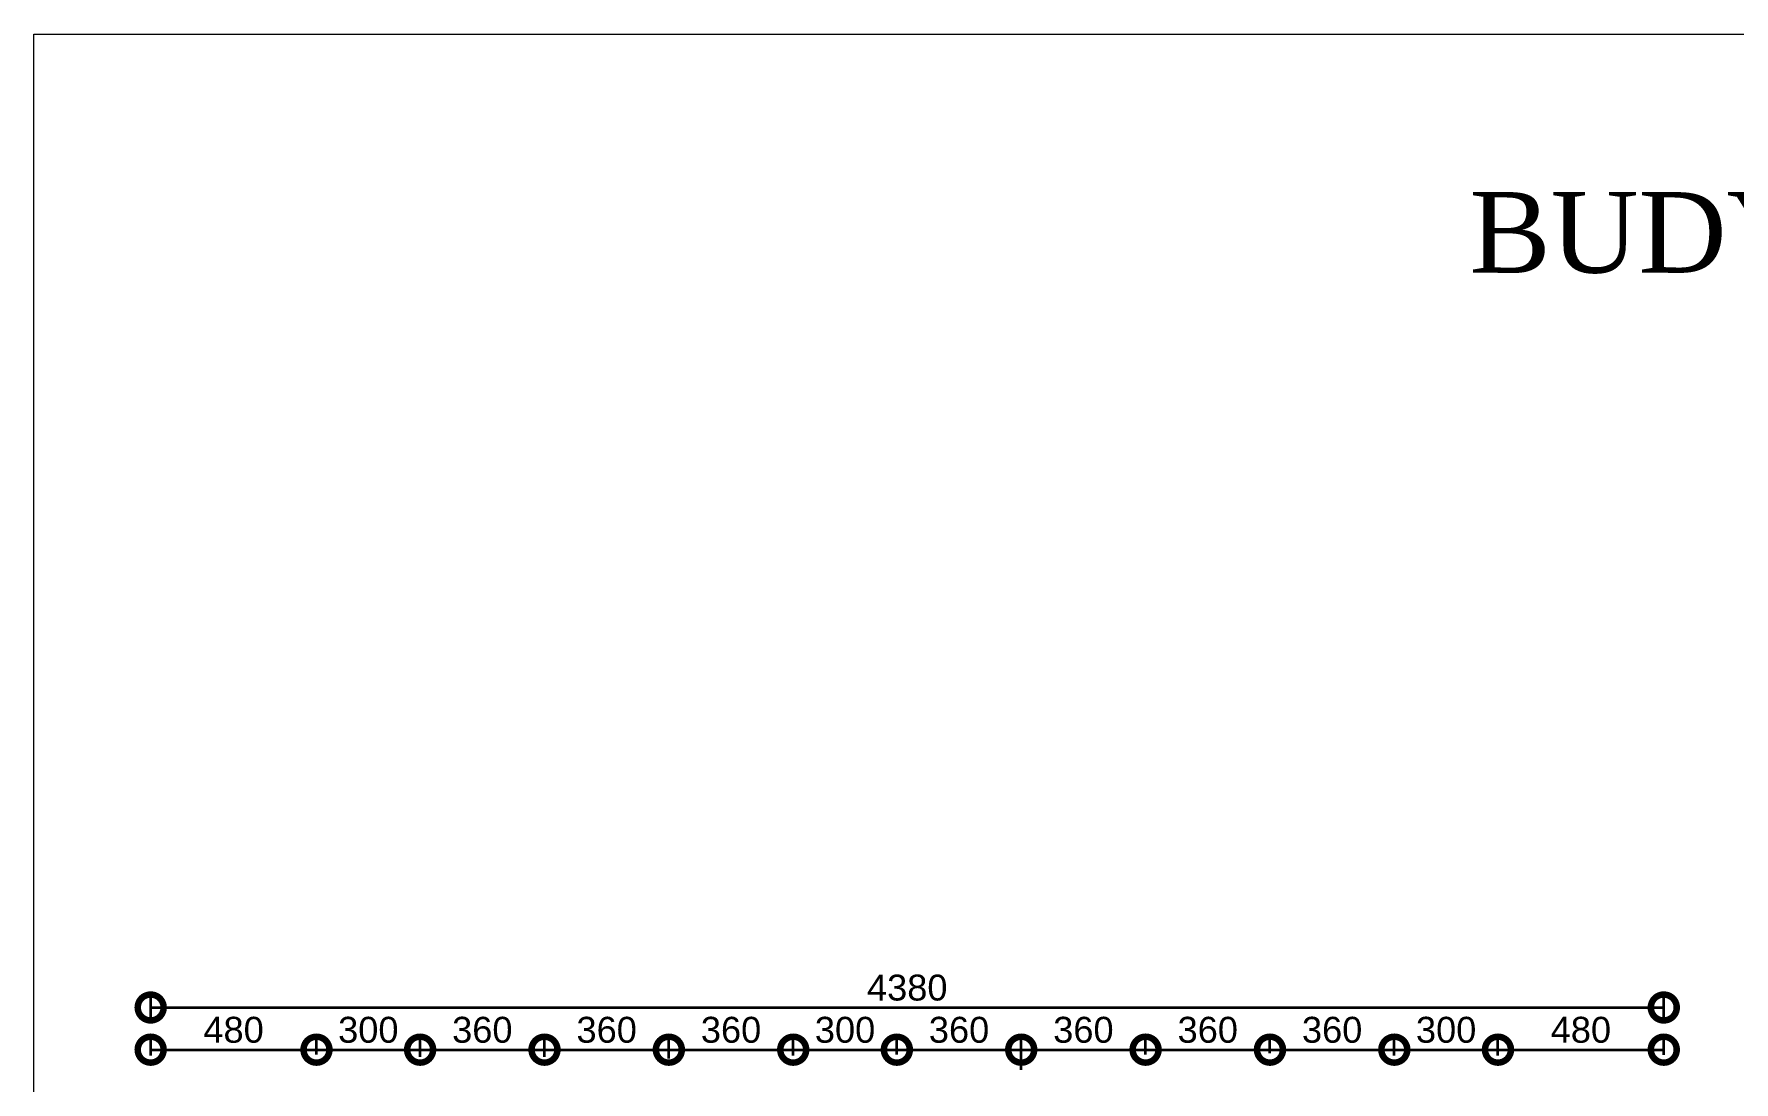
# Model space of a CAD drawing. Header units: millimetres. Extents: x 2834 to 13053, y -2252 to 4789.
# Drawn here: x 2834 to 5786, y 2969 to 4789 of the extents above; entities that cross this region are included whole.
import ezdxf

# ---------------------------------------------------------------- set-up
doc = ezdxf.new("R2010")
doc.units = ezdxf.units.MM
doc.header["$MEASUREMENT"] = 0
doc.header["$PDMODE"] = 2
doc.layers.get('0').update_dxf_attribs({"lineweight": 5})
for name, color, linetype, lineweight in [('Widok', 7, 'Continuous', 9), ('Wymiary', 102, 'Continuous', 5), ('Ściany k.', 7, 'Continuous', 35)]:
    doc.layers.add(name, color=color, linetype=linetype, lineweight=lineweight)
doc.styles.get("Standard").update_dxf_attribs({"font": 'ARIAL.TTF'})
doc.dimstyles.new('ISO-25', dxfattribs={"dimscale": 20, "dimtxt": 2.5, "dimasz": 5, "dimexe": 1.25, "dimexo": 0.625, "dimtad": 1, "dimtxsty": 'Standard', "dimblk": 'DOTSMALL', "dimcen": 2.5, "dimadec": 0, "dimazin": 0, "dimtfac": 1, "dimtmove": 0, "dimatfit": 3, "dimfxl": 0, "dimarcsym": 0})

# ---------------------------------------------------------------- blocks, each defined once
blk = doc.blocks.new('_DotSmall')
at = {"color": 0, "const_width": 0.5}
blk.add_lwpolyline([(-0.0625, 0, 1), (0.0625, 0, 1)], format="xyb", close=True, dxfattribs=at)
blk = doc.blocks.new('*D118')
at = {"layer": 'Defpoints', "color": 0}
for p in [(7515.3, 3760.2), (3135.3, 3699.3), (7515.3, 3699.3)]:
    blk.add_point(p, dxfattribs=at)
at = {"layer": 'Wymiary', "color": 0, "lineweight": -2}
for p, q in [((3135.3, 3718), (3135.3, 3797.7)), ((7515.3, 3718), (7515.3, 3797.7)), ((3135.3, 3760.2), (7515.3, 3760.2))]:
    blk.add_line(p, q, dxfattribs=at)
at = {"layer": 'Wymiary', "color": 0, "lineweight": -2, "xscale": 150, "yscale": 150, "zscale": 150, "rotation": 180}
blk.add_blockref('_DotSmall', (3135.3, 3760.2), dxfattribs=at)
at = {"layer": 'Wymiary', "color": 0, "lineweight": -2, "xscale": 150, "yscale": 150, "zscale": 150}
blk.add_blockref('_DotSmall', (7515.3, 3760.2), dxfattribs=at)
at = {"layer": 'Wymiary', "color": 0, "insert": (5325.3, 3817.3), "char_height": 75, "attachment_point": 5}
blk.add_mtext('4380', dxfattribs=at)
blk = doc.blocks.new('*D119')
at = {"layer": 'Defpoints', "color": 0}
for p in [(6015.3, 3605.9), (6375.3, 3638.1), (6375.3, 3609.3)]:
    blk.add_point(p, dxfattribs=at)
at = {"layer": 'Wymiary', "color": 0, "lineweight": -2}
for p, q in [((6015.3, 3624.6), (6015.3, 3675.6)), ((6375.3, 3628), (6375.3, 3675.6)), ((6015.3, 3638.1), (6375.3, 3638.1))]:
    blk.add_line(p, q, dxfattribs=at)
at = {"layer": 'Wymiary', "color": 0, "lineweight": -2, "xscale": 150, "yscale": 150, "zscale": 150, "rotation": 180}
blk.add_blockref('_DotSmall', (6015.3, 3638.1), dxfattribs=at)
at = {"layer": 'Wymiary', "color": 0, "lineweight": -2, "xscale": 150, "yscale": 150, "zscale": 150}
blk.add_blockref('_DotSmall', (6375.3, 3638.1), dxfattribs=at)
at = {"layer": 'Wymiary', "color": 0, "insert": (6195.3, 3695.2), "char_height": 75, "attachment_point": 5}
blk.add_mtext('360', dxfattribs=at)
blk = doc.blocks.new('*D120')
at = {"layer": 'Defpoints', "color": 0}
for p in [(4275.3, 3598.9), (4635.3, 3638.1), (4635.3, 3594)]:
    blk.add_point(p, dxfattribs=at)
at = {"layer": 'Wymiary', "color": 0, "lineweight": -2}
for p, q in [((4275.3, 3617.6), (4275.3, 3675.6)), ((4635.3, 3612.7), (4635.3, 3675.6)), ((4275.3, 3638.1), (4635.3, 3638.1))]:
    blk.add_line(p, q, dxfattribs=at)
at = {"layer": 'Wymiary', "color": 0, "lineweight": -2, "xscale": 150, "yscale": 150, "zscale": 150, "rotation": 180}
blk.add_blockref('_DotSmall', (4275.3, 3638.1), dxfattribs=at)
at = {"layer": 'Wymiary', "color": 0, "lineweight": -2, "xscale": 150, "yscale": 150, "zscale": 150}
blk.add_blockref('_DotSmall', (4635.3, 3638.1), dxfattribs=at)
at = {"layer": 'Wymiary', "color": 0, "insert": (4455.3, 3695.2), "char_height": 75, "attachment_point": 5}
blk.add_mtext('360', dxfattribs=at)
blk = doc.blocks.new('*D121')
at = {"layer": 'Defpoints', "color": 0}
for p in [(3135.3, 3602.3), (3615.3, 3638.1), (3615.3, 3605.7)]:
    blk.add_point(p, dxfattribs=at)
at = {"layer": 'Wymiary', "color": 0, "lineweight": -2}
for p, q in [((3135.3, 3621.1), (3135.3, 3675.6)), ((3615.3, 3624.4), (3615.3, 3675.6)), ((3135.3, 3638.1), (3615.3, 3638.1))]:
    blk.add_line(p, q, dxfattribs=at)
at = {"layer": 'Wymiary', "color": 0, "lineweight": -2, "xscale": 150, "yscale": 150, "zscale": 150, "rotation": 180}
blk.add_blockref('_DotSmall', (3135.3, 3638.1), dxfattribs=at)
at = {"layer": 'Wymiary', "color": 0, "lineweight": -2, "xscale": 150, "yscale": 150, "zscale": 150}
blk.add_blockref('_DotSmall', (3615.3, 3638.1), dxfattribs=at)
at = {"layer": 'Wymiary', "color": 0, "insert": (3375.3, 3695.2), "char_height": 75, "attachment_point": 5}
blk.add_mtext('480', dxfattribs=at)
blk = doc.blocks.new('*D122')
at = {"layer": 'Defpoints', "color": 0}
for p in [(3615.3, 3605.7), (3915.3, 3638.1), (3915.3, 3598.9)]:
    blk.add_point(p, dxfattribs=at)
at = {"layer": 'Wymiary', "color": 0, "lineweight": -2}
for p, q in [((3615.3, 3624.4), (3615.3, 3675.6)), ((3915.3, 3617.6), (3915.3, 3675.6)), ((3615.3, 3638.1), (3915.3, 3638.1))]:
    blk.add_line(p, q, dxfattribs=at)
at = {"layer": 'Wymiary', "color": 0, "lineweight": -2, "xscale": 150, "yscale": 150, "zscale": 150, "rotation": 180}
blk.add_blockref('_DotSmall', (3615.3, 3638.1), dxfattribs=at)
at = {"layer": 'Wymiary', "color": 0, "lineweight": -2, "xscale": 150, "yscale": 150, "zscale": 150}
blk.add_blockref('_DotSmall', (3915.3, 3638.1), dxfattribs=at)
at = {"layer": 'Wymiary', "color": 0, "insert": (3765.3, 3695.2), "char_height": 75, "attachment_point": 5}
blk.add_mtext('300', dxfattribs=at)
blk = doc.blocks.new('*D123')
at = {"layer": 'Defpoints', "color": 0}
for p in [(3915.3, 3598.9), (4275.3, 3638.1), (4275.3, 3598.9)]:
    blk.add_point(p, dxfattribs=at)
at = {"layer": 'Wymiary', "color": 0, "lineweight": -2}
for p, q in [((3915.3, 3617.6), (3915.3, 3675.6)), ((4275.3, 3617.6), (4275.3, 3675.6)), ((3915.3, 3638.1), (4275.3, 3638.1))]:
    blk.add_line(p, q, dxfattribs=at)
at = {"layer": 'Wymiary', "color": 0, "lineweight": -2, "xscale": 150, "yscale": 150, "zscale": 150, "rotation": 180}
blk.add_blockref('_DotSmall', (3915.3, 3638.1), dxfattribs=at)
at = {"layer": 'Wymiary', "color": 0, "lineweight": -2, "xscale": 150, "yscale": 150, "zscale": 150}
blk.add_blockref('_DotSmall', (4275.3, 3638.1), dxfattribs=at)
at = {"layer": 'Wymiary', "color": 0, "insert": (4095.3, 3695.2), "char_height": 75, "attachment_point": 5}
blk.add_mtext('360', dxfattribs=at)
blk = doc.blocks.new('*D124')
at = {"layer": 'Defpoints', "color": 0}
for p in [(4995.3, 3602.5), (5295.3, 3638.1), (5295.3, 3605.8)]:
    blk.add_point(p, dxfattribs=at)
at = {"layer": 'Wymiary', "color": 0, "lineweight": -2}
for p, q in [((4995.3, 3621.2), (4995.3, 3675.6)), ((5295.3, 3624.6), (5295.3, 3675.6)), ((4995.3, 3638.1), (5295.3, 3638.1))]:
    blk.add_line(p, q, dxfattribs=at)
at = {"layer": 'Wymiary', "color": 0, "lineweight": -2, "xscale": 150, "yscale": 150, "zscale": 150, "rotation": 180}
blk.add_blockref('_DotSmall', (4995.3, 3638.1), dxfattribs=at)
at = {"layer": 'Wymiary', "color": 0, "lineweight": -2, "xscale": 150, "yscale": 150, "zscale": 150}
blk.add_blockref('_DotSmall', (5295.3, 3638.1), dxfattribs=at)
at = {"layer": 'Wymiary', "color": 0, "insert": (5145.3, 3695.2), "char_height": 75, "attachment_point": 5}
blk.add_mtext('300', dxfattribs=at)
blk = doc.blocks.new('*D125')
at = {"layer": 'Defpoints', "color": 0}
for p in [(4635.3, 3594), (4995.3, 3638.1), (4995.3, 3602.5)]:
    blk.add_point(p, dxfattribs=at)
at = {"layer": 'Wymiary', "color": 0, "lineweight": -2}
for p, q in [((4635.3, 3612.7), (4635.3, 3675.6)), ((4995.3, 3621.2), (4995.3, 3675.6)), ((4635.3, 3638.1), (4995.3, 3638.1))]:
    blk.add_line(p, q, dxfattribs=at)
at = {"layer": 'Wymiary', "color": 0, "lineweight": -2, "xscale": 150, "yscale": 150, "zscale": 150, "rotation": 180}
blk.add_blockref('_DotSmall', (4635.3, 3638.1), dxfattribs=at)
at = {"layer": 'Wymiary', "color": 0, "lineweight": -2, "xscale": 150, "yscale": 150, "zscale": 150}
blk.add_blockref('_DotSmall', (4995.3, 3638.1), dxfattribs=at)
at = {"layer": 'Wymiary', "color": 0, "insert": (4815.3, 3695.2), "char_height": 75, "attachment_point": 5}
blk.add_mtext('360', dxfattribs=at)
blk = doc.blocks.new('*D126')
at = {"layer": 'Defpoints', "color": 0}
for p in [(5655.3, 3607.6), (6015.3, 3638.1), (6015.3, 3605.9)]:
    blk.add_point(p, dxfattribs=at)
at = {"layer": 'Wymiary', "color": 0, "lineweight": -2}
for p, q in [((5655.3, 3626.3), (5655.3, 3675.6)), ((6015.3, 3624.6), (6015.3, 3675.6)), ((5655.3, 3638.1), (6015.3, 3638.1))]:
    blk.add_line(p, q, dxfattribs=at)
at = {"layer": 'Wymiary', "color": 0, "lineweight": -2, "xscale": 150, "yscale": 150, "zscale": 150, "rotation": 180}
blk.add_blockref('_DotSmall', (5655.3, 3638.1), dxfattribs=at)
at = {"layer": 'Wymiary', "color": 0, "lineweight": -2, "xscale": 150, "yscale": 150, "zscale": 150}
blk.add_blockref('_DotSmall', (6015.3, 3638.1), dxfattribs=at)
at = {"layer": 'Wymiary', "color": 0, "insert": (5835.3, 3695.2), "char_height": 75, "attachment_point": 5}
blk.add_mtext('360', dxfattribs=at)
blk = doc.blocks.new('*D127')
at = {"layer": 'Defpoints', "color": 0}
for p in [(5295.3, 3605.8), (5655.3, 3638.1), (5655.3, 3561.1)]:
    blk.add_point(p, dxfattribs=at)
at = {"layer": 'Wymiary', "color": 0, "lineweight": -2}
for p, q in [((5295.3, 3624.6), (5295.3, 3675.6)), ((5655.3, 3579.9), (5655.3, 3675.6)), ((5295.3, 3638.1), (5655.3, 3638.1))]:
    blk.add_line(p, q, dxfattribs=at)
at = {"layer": 'Wymiary', "color": 0, "lineweight": -2, "xscale": 150, "yscale": 150, "zscale": 150, "rotation": 180}
blk.add_blockref('_DotSmall', (5295.3, 3638.1), dxfattribs=at)
at = {"layer": 'Wymiary', "color": 0, "lineweight": -2, "xscale": 150, "yscale": 150, "zscale": 150}
blk.add_blockref('_DotSmall', (5655.3, 3638.1), dxfattribs=at)
at = {"layer": 'Wymiary', "color": 0, "insert": (5475.3, 3695.2), "char_height": 75, "attachment_point": 5}
blk.add_mtext('360', dxfattribs=at)
blk = doc.blocks.new('*D128')
at = {"layer": 'Defpoints', "color": 0}
for p in [(7035.3, 3602.3), (7515.3, 3638.1), (7515.3, 3604)]:
    blk.add_point(p, dxfattribs=at)
at = {"layer": 'Wymiary', "color": 0, "lineweight": -2}
for p, q in [((7035.3, 3621.1), (7035.3, 3675.6)), ((7515.3, 3622.8), (7515.3, 3675.6)), ((7035.3, 3638.1), (7515.3, 3638.1))]:
    blk.add_line(p, q, dxfattribs=at)
at = {"layer": 'Wymiary', "color": 0, "lineweight": -2, "xscale": 150, "yscale": 150, "zscale": 150, "rotation": 180}
blk.add_blockref('_DotSmall', (7035.3, 3638.1), dxfattribs=at)
at = {"layer": 'Wymiary', "color": 0, "lineweight": -2, "xscale": 150, "yscale": 150, "zscale": 150}
blk.add_blockref('_DotSmall', (7515.3, 3638.1), dxfattribs=at)
at = {"layer": 'Wymiary', "color": 0, "insert": (7275.3, 3695.2), "char_height": 75, "attachment_point": 5}
blk.add_mtext('480', dxfattribs=at)
blk = doc.blocks.new('*D129')
at = {"layer": 'Defpoints', "color": 0}
for p in [(6375.3, 3609.3), (6735.3, 3638.1), (6735.3, 3602.3)]:
    blk.add_point(p, dxfattribs=at)
at = {"layer": 'Wymiary', "color": 0, "lineweight": -2}
for p, q in [((6375.3, 3628), (6375.3, 3675.6)), ((6735.3, 3621.1), (6735.3, 3675.6)), ((6375.3, 3638.1), (6735.3, 3638.1))]:
    blk.add_line(p, q, dxfattribs=at)
at = {"layer": 'Wymiary', "color": 0, "lineweight": -2, "xscale": 150, "yscale": 150, "zscale": 150, "rotation": 180}
blk.add_blockref('_DotSmall', (6375.3, 3638.1), dxfattribs=at)
at = {"layer": 'Wymiary', "color": 0, "lineweight": -2, "xscale": 150, "yscale": 150, "zscale": 150}
blk.add_blockref('_DotSmall', (6735.3, 3638.1), dxfattribs=at)
at = {"layer": 'Wymiary', "color": 0, "insert": (6555.3, 3695.2), "char_height": 75, "attachment_point": 5}
blk.add_mtext('360', dxfattribs=at)
blk = doc.blocks.new('*D130')
at = {"layer": 'Defpoints', "color": 0}
for p in [(6735.3, 3602.3), (7035.3, 3638.1), (7035.3, 3602.3)]:
    blk.add_point(p, dxfattribs=at)
at = {"layer": 'Wymiary', "color": 0, "lineweight": -2}
for p, q in [((6735.3, 3621.1), (6735.3, 3675.6)), ((7035.3, 3621.1), (7035.3, 3675.6)), ((6735.3, 3638.1), (7035.3, 3638.1))]:
    blk.add_line(p, q, dxfattribs=at)
at = {"layer": 'Wymiary', "color": 0, "lineweight": -2, "xscale": 150, "yscale": 150, "zscale": 150, "rotation": 180}
blk.add_blockref('_DotSmall', (6735.3, 3638.1), dxfattribs=at)
at = {"layer": 'Wymiary', "color": 0, "lineweight": -2, "xscale": 150, "yscale": 150, "zscale": 150}
blk.add_blockref('_DotSmall', (7035.3, 3638.1), dxfattribs=at)
at = {"layer": 'Wymiary', "color": 0, "insert": (6885.3, 3695.2), "char_height": 75, "attachment_point": 5}
blk.add_mtext('300', dxfattribs=at)
blk = doc.blocks.new('piwnice')
at = {"layer": 'Wymiary'}
for base, p1, p2, picture, middle in [((7515.342, 3760.196), (3135.342, 3699.291), (7515.342, 3699.291), '*D118', (5325.342, 3817.264)), ((3615.342, 3638.124), (3135.342, 3602.308), (3615.342, 3605.651), '*D121', (3375.342, 3695.167)), ((3915.342, 3638.124), (3615.342, 3605.651), (3915.342, 3598.879), '*D122', (3765.342, 3695.193)), ((4275.342, 3638.124), (3915.342, 3598.879), (4275.342, 3598.879), '*D123', (4095.342, 3695.193)), ((4635.342, 3638.124), (4275.342, 3598.879), (4635.342, 3593.989), '*D120', (4455.342, 3695.193)), ((4995.342, 3638.124), (4635.342, 3593.989), (4995.342, 3602.454), '*D125', (4815.342, 3695.193)), ((5295.342, 3638.124), (4995.342, 3602.454), (5295.342, 3605.84), '*D124', (5145.342, 3695.193)), ((5655.342, 3638.124), (5295.342, 3605.84), (5655.342, 3561.134), '*D127', (5475.342, 3695.193)), ((6015.342, 3638.124), (5655.342, 3607.563), (6015.342, 3605.87), '*D126', (5835.342, 3695.193)), ((6375.342, 3638.124), (6015.342, 3605.87), (6375.342, 3609.256), '*D119', (6195.342, 3695.193)), ((6735.342, 3638.124), (6375.342, 3609.256), (6735.342, 3602.309), '*D129', (6555.342, 3695.193)), ((7035.342, 3638.124), (6735.342, 3602.309), (7035.342, 3602.309), '*D130', (6885.342, 3695.193)), ((7515.342, 3638.124), (7035.342, 3602.309), (7515.342, 3604.002), '*D128', (7275.342, 3695.167))]:
    dim = blk.add_linear_dim(base=base, p1=p1, p2=p2, dimstyle='ISO-25', override={"dimscale": 30, "dimtmove": 1}, dxfattribs=at)
    dim.commit()
    dim.dimension.update_dxf_attribs({"geometry": picture, "text_midpoint": middle})

msp = doc.modelspace()

# ---------------------------------------------------------------- linework, layer by layer
at = {"layer": 'Widok'}
msp.add_lwpolyline([(2833.532, 4788.852), (13053.391, 4788.852), (13053.391, -2251.889), (2833.532, -2251.889)], close=True, dxfattribs=at)

# ---------------------------------------------------------------- block references
at = {"layer": 'Ściany k.', "xscale": 0.6, "yscale": 0.6, "zscale": 0.6}
msp.add_blockref('piwnice', (1154.993, 842.061), dxfattribs=at)

# ---------------------------------------------------------------- texts
at = {"layer": 'Wymiary', "insert": (5326.746, 4514.306), "char_height": 140, "width": 5481.26514, "attachment_point": 1}
msp.add_mtext('{\\fTimes New Roman|b0|i0|c238|p18;BUDYNEK  WIELORODZINNY IV KONDYGNACYJNY}', dxfattribs=at)

doc.saveas('drawing.dxf')
